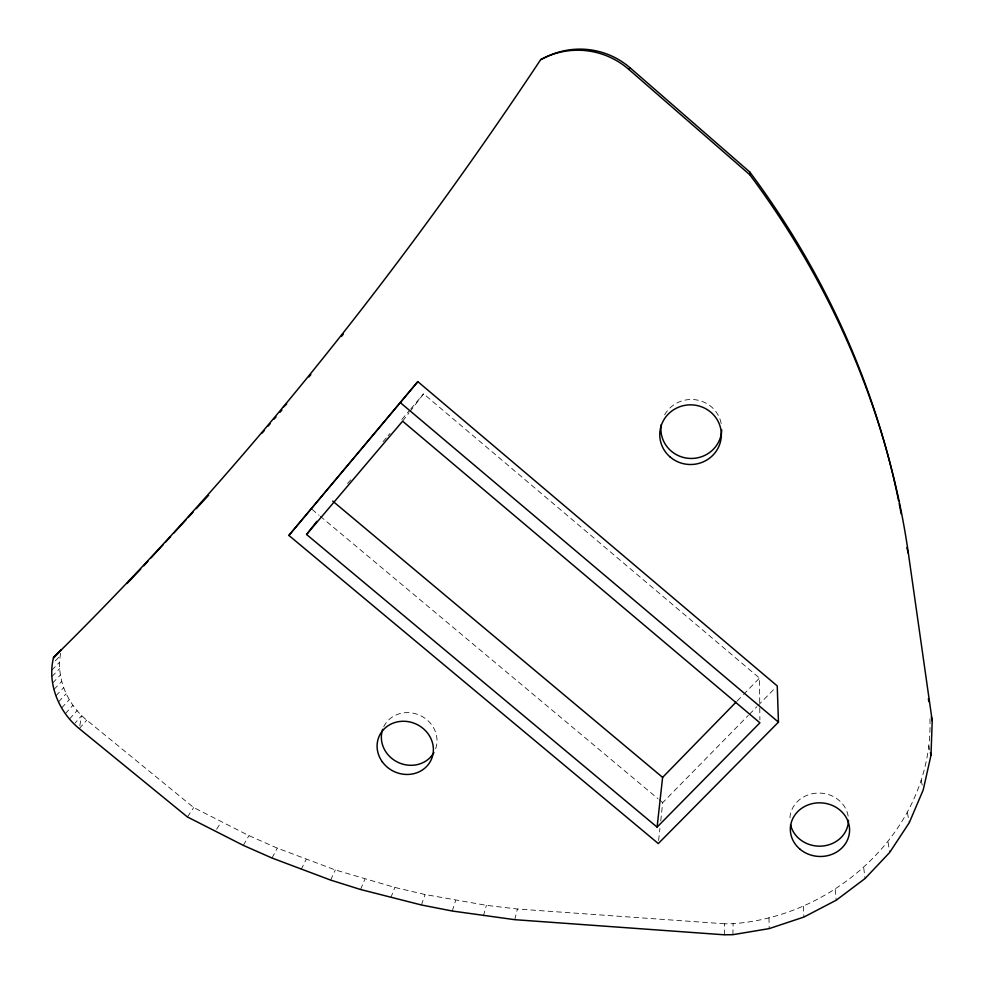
<?xml version="1.0" encoding="UTF-8"?>
<svg xmlns="http://www.w3.org/2000/svg" width="984" height="984" viewBox="0 0 984 984"><rect width="100%" height="100%" fill="white"/><g stroke="black" fill="none" stroke-linecap="round" stroke-linejoin="round"><path stroke-width="0.74" stroke-dasharray="4.92 3.69" d="M732.883 934.689L733.117 923.681C837.925 916.092 934.259 826.425 929.892 717.791M724.322 934.8L724.642 923.804L733.117 923.681M724.642 923.804L517.412 909.019L486.403 905.329L425.076 894.53L394.83 887.433L335.31 869.954L277.303 848.134L248.952 835.637L193.7 807.556L86.752 720.14C66.629 703.72 55.03 676.033 61.279 650.326M658.616 840.52L659.92 828.405M660.744 820.828L662.699 802.636L748.332 715.38M79.802 725.725L81.709 715.589L75.116 722.982M514.755 919.683L517.412 909.019M483.402 915.932L486.403 905.329M452.271 911.024L455.617 900.495M421.398 904.972L425.076 894.53M390.808 897.789L394.83 887.433M360.55 889.499L364.892 879.241M330.636 880.09L335.31 869.954M301.104 869.598L306.098 859.573M271.99 858.023L277.303 848.134M243.319 845.379L248.952 835.637M216.615 829.303L221.08 822.107M187.452 816.978L193.7 807.556M402.604 421.189L409 412.862M409.91 411.681L423.6 393.834L759.488 678.099L759.759 706.414M347.524 483.611L351.485 478.95M383.096 441.632L387.044 436.97M388.028 435.801L390.008 433.477M401.866 419.479L409.762 410.156M410.758 408.987L423.6 393.834M79.261 728.627L86.752 720.14M69.495 719.021L77.096 710.632M65.301 713.658L72.951 705.319M61.611 707.963L69.311 699.686M58.462 701.998L66.199 693.781M55.891 695.823L63.665 687.668M53.923 689.489L61.721 681.408M52.57 683.068L60.393 675.036M737.139 701.014L742.465 695.565M743.523 694.47L759.488 678.099M749.414 714.286L756.905 706.647M757.975 705.565L775.097 688.111M51.844 676.586L59.68 668.628M51.771 670.141L59.618 662.244M55.276 660.83L60.184 655.947M312.026 509.392L319.087 515.296M320.267 516.28L657.989 798.701M659.169 799.684L662.699 802.636M928.884 745.897L929.794 749.906M921.209 780.287L922.918 788.602M907.433 812.673L909.265 822.698M888.06 842.156L889.659 852.476M863.743 867.974L865.047 878.54M835.219 889.487L836.179 900.237M803.338 906.166L803.928 917.051M768.996 917.641L769.181 928.613M759.771 707.902L759.882 719.833M789.943 817.778A29.286 26.531 4.1 0 1 817.864 793.079A29.286 26.531 4.1 0 1 848.146 816.142M383.723 726.758A28.241 25.928 24.7 0 1 419.233 715.061A28.241 25.928 24.7 0 1 435.617 748.873M664.618 414.83A30.418 29.495 0 0 1 697.324 400.058A30.418 29.495 0 0 1 721.567 425.974"/><path stroke-width="1.48" d="M908.38 553.438A809.746 731.911 39.4 0 0 749.734 174.672L749.771 172.003L630.375 68.056A79.63 77.994 -81.2 0 0 543.402 58.388L540.708 59.594C398.299 274.032 237.095 476.773 53.542 657.546C47.035 683.683 58.745 711.924 79.261 728.627L187.452 816.978L243.319 845.379L271.99 858.023L330.636 880.09L360.55 889.499L421.398 904.972L452.271 911.024L514.755 919.683L724.322 934.8L732.883 934.689L769.181 928.613L803.928 917.051L836.179 900.237L865.047 878.54L889.659 852.476L909.265 822.698L923.201 789.992L930.987 755.245L932.229 720.866L908.38 553.438L906.867 547.719M316.836 521.372L306.565 534.484L657.091 827.114L662.613 777.385L736.069 702.109M308.939 376.921L310.846 374.547M341.387 336.503L343.293 334.129M288.878 535.431L417.831 381.632L777.237 685.934L778.467 722.145L658.296 843.559L288.878 535.431L417.831 381.632M306.565 534.484L402.604 421.189L759.906 722.809L657.091 827.114M262.162 433.034L264.142 430.721M268.103 426.109L270.083 423.809M274.044 419.196L276.024 416.884M279.985 412.271L281.965 409.971M140.7 569.109L127.084 583.487M143.787 565.751L147.907 561.274M150.982 557.916L163.332 544.484M165.386 542.245L170.54 536.649M173.627 533.291L185.964 519.859M188.03 517.621L193.172 512.024M196.259 508.679L208.608 495.247M53.444 658.099L61.377 649.772L53.542 657.546M283.343 407.142L286.676 403.993M540.708 59.594A80.626 78.991 -81.8 0 1 628.788 69.384L630.375 68.056M332.715 501.102L662.613 777.385M400.709 402.948L778.467 722.145M628.788 69.384L749.734 174.672M931.319 717.016L932.229 720.866M930.397 752.576L930.987 755.245M928.379 698.665L928.822 701.617M848.454 820.299A29.286 26.531 4.1 0 1 822.009 846.08A29.286 26.531 4.1 0 1 790.521 824.678M433.919 752.563A28.241 25.928 24.7 0 1 398.471 762.563A28.241 25.928 24.7 0 1 382.69 729.255M721.715 429.811A30.418 29.495 0 0 1 688.702 458.347A30.418 29.495 0 0 1 661.199 424.768M749.771 172.003A800.472 724.778 39.5 0 1 898.589 500.708M899.191 503.648A800.472 724.778 39.5 0 1 901.184 513.943M799.869 849.094A29.631 26.802 4.2 0 0 848.86 835.933A29.631 26.802 4.2 0 0 811.148 803.928A29.631 26.802 4.2 0 0 799.869 849.094M382.358 761.899A28.561 26.174 24.7 0 0 430.894 760.411A28.561 26.174 24.7 0 0 402.468 721.272A28.561 26.174 24.7 0 0 382.358 761.899M670.079 456.945A30.787 29.828 0.5 0 0 720.706 440.734A30.787 29.828 0.5 0 0 680.879 406.355A30.787 29.828 0.5 0 0 670.079 456.945"/></g></svg>
